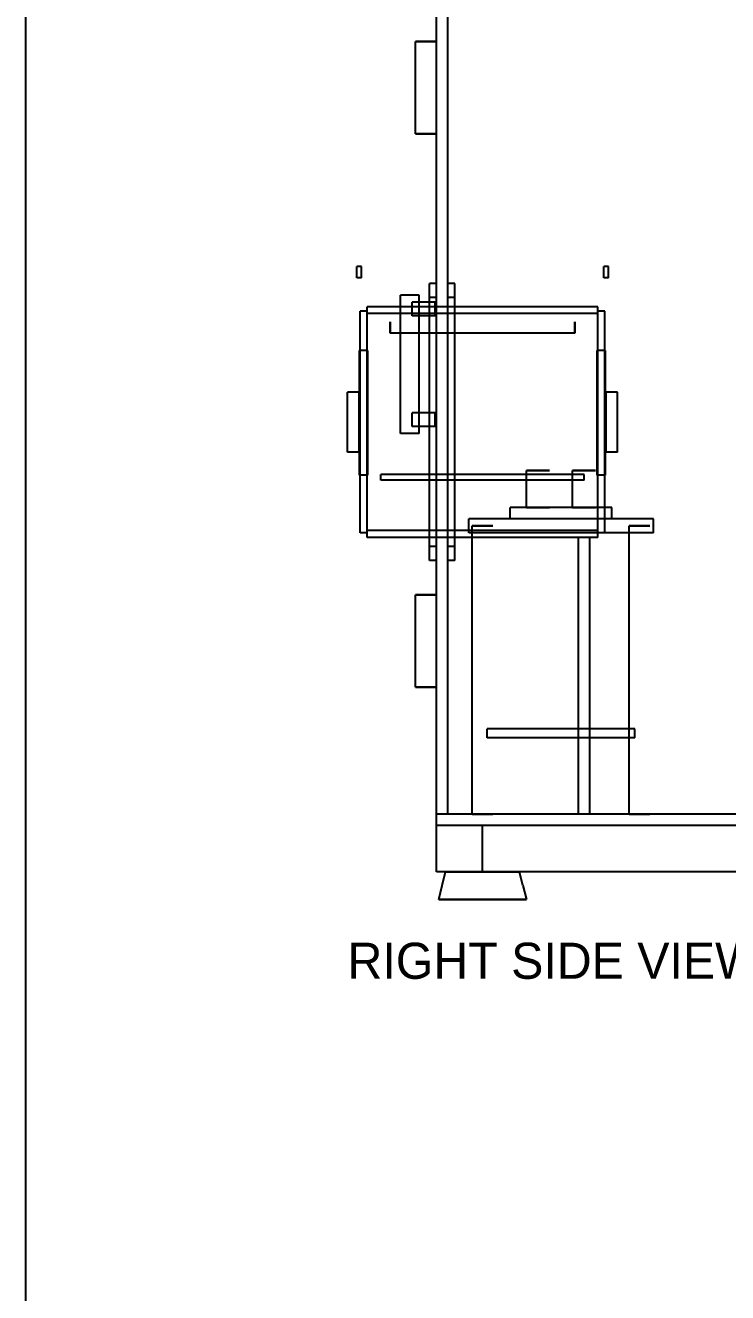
# Model space of a CAD drawing. Header units: millimetres. Extents: x -1355 to 669, y -1138 to 733.
# Drawn here: x -1355 to -1051, y -203 to 347 of the extents above; entities that cross this region are included whole.
import ezdxf

# ---------------------------------------------------------------- set-up
doc = ezdxf.new("R2010")
doc.units = ezdxf.units.MM
for name, color, linetype in [('BORDER', 7, 'Continuous'), ('HIDDEN', 8, 'Continuous'), ('TEXT', 5, 'Continuous'), ('VISIBLE', 7, 'Continuous')]:
    doc.layers.add(name, color=color, linetype=linetype)

msp = doc.modelspace()

# ---------------------------------------------------------------- linework, layer by layer
at = {"layer": 'BORDER'}
msp.add_lwpolyline([(-1355.28, -1138.44), (668.65, -1138.44), (668.65, 733.43), (-1355.28, 733.43)], close=True, dxfattribs=at)
at = {"layer": 'HIDDEN'}
for points in [[(-1177.2, 5), (-1177.2, 495)], [(-1172.2, 5), (-1172.2, 495)], [(-1172.2, 5), (-1172.2, 495)], [(-1172.2, 5), (-1172.2, 495)], [(-1172.2, 5), (-1172.2, 495)], [(-1172.2, 5), (-1172.2, 495)], [(-1172.2, 5), (-1172.2, 495)], [(-1186.07, 340), (-1186.2, 340)], [(-1185.68, 340), (-1186.07, 340)], [(-1185.07, 340), (-1185.68, 340)], [(-1184.25, 340), (-1185.07, 340)], [(-1183.29, 340), (-1184.25, 340)], [(-1182.24, 340), (-1183.29, 340)], [(-1181.16, 340), (-1182.24, 340)], [(-1180.1, 340), (-1181.16, 340)], [(-1179.14, 340), (-1180.1, 340)], [(-1178.33, 340), (-1179.14, 340)], [(-1177.71, 340), (-1178.33, 340)], [(-1177.33, 340), (-1177.71, 340)], [(-1177.2, 340), (-1177.33, 340)], [(-1186.07, 300), (-1186.2, 300)], [(-1185.68, 300), (-1186.07, 300)], [(-1185.07, 300), (-1185.68, 300)], [(-1184.25, 300), (-1185.07, 300)], [(-1183.29, 300), (-1184.25, 300)], [(-1182.24, 300), (-1183.29, 300)], [(-1181.16, 300), (-1182.24, 300)], [(-1180.1, 300), (-1181.16, 300)], [(-1179.14, 300), (-1180.1, 300)], [(-1178.33, 300), (-1179.14, 300)], [(-1177.71, 300), (-1178.33, 300)], [(-1177.33, 300), (-1177.71, 300)], [(-1177.2, 300), (-1177.33, 300)], [(-1209.7, 242.5), (-1211.7, 242.5)], [(-1211.7, 237.5), (-1211.7, 242.5)], [(-1209.7, 237.5), (-1209.7, 242.5)], [(-1102.7, 242.5), (-1104.7, 242.5)], [(-1104.7, 237.5), (-1104.7, 242.5)], [(-1102.7, 242.5), (-1104.7, 242.5)], [(-1104.7, 237.5), (-1104.7, 242.5)], [(-1102.7, 237.5), (-1102.7, 242.5)], [(-1102.7, 237.5), (-1102.7, 242.5)], [(-1209.7, 237.5), (-1211.7, 237.5)], [(-1102.7, 237.5), (-1104.7, 237.5)], [(-1102.7, 237.5), (-1104.7, 237.5)], [(-1177.2, 235), (-1180.2, 235)], [(-1180.2, 229), (-1180.2, 235)], [(-1177.2, 235), (-1180.2, 235)], [(-1180.2, 115), (-1180.2, 235)], [(-1177.2, 235), (-1180.2, 235)], [(-1180.2, 115), (-1180.2, 235)], [(-1177.2, 235), (-1180.2, 235)], [(-1180.2, 115), (-1180.2, 235)], [(-1177.2, 229), (-1177.2, 235)], [(-1177.2, 229), (-1177.2, 235)], [(-1177.2, 115), (-1177.2, 235)], [(-1177.2, 115), (-1177.2, 235)], [(-1177.2, 115), (-1177.2, 235)], [(-1177.2, 115), (-1177.2, 235)], [(-1169.2, 235), (-1172.2, 235)], [(-1172.2, 229), (-1172.2, 235)], [(-1169.2, 235), (-1172.2, 235)], [(-1172.2, 229), (-1172.2, 235)], [(-1169.2, 235), (-1172.2, 235)], [(-1172.2, 115), (-1172.2, 235)], [(-1169.2, 235), (-1172.2, 235)], [(-1172.2, 115), (-1172.2, 235)], [(-1169.2, 235), (-1172.2, 235)], [(-1172.2, 115), (-1172.2, 235)], [(-1169.2, 235), (-1172.2, 235)], [(-1172.2, 115), (-1172.2, 235)], [(-1169.2, 229), (-1169.2, 235)], [(-1169.2, 229), (-1169.2, 235)], [(-1169.2, 115), (-1169.2, 235)], [(-1169.2, 115), (-1169.2, 235)], [(-1169.2, 115), (-1169.2, 235)], [(-1169.2, 115), (-1169.2, 235)], [(-1184.7, 230), (-1192.7, 230)], [(-1192.7, 170), (-1192.7, 230)], [(-1184.7, 227), (-1187.7, 227)], [(-1187.7, 221), (-1187.7, 227)], [(-1177.7, 227), (-1187.7, 227)], [(-1187.7, 221), (-1187.7, 227)], [(-1184.7, 170), (-1184.7, 230)], [(-1177.2, 229), (-1180.2, 229)], [(-1180.2, 221), (-1180.2, 227)], [(-1177.7, 221), (-1177.7, 227)], [(-1169.2, 229), (-1172.2, 229)], [(-1169.2, 229), (-1172.2, 229)], [(-1207.2, 223), (-1210.2, 223)], [(-1210.2, 127), (-1210.2, 223)], [(-1107.2, 225), (-1207.2, 225)], [(-1207.2, 222), (-1207.2, 225)], [(-1107.2, 225), (-1207.2, 225)], [(-1207.2, 125), (-1207.2, 225)], [(-1107.2, 225), (-1207.2, 225)], [(-1207.2, 125), (-1207.2, 225)], [(-1107.2, 225), (-1207.2, 225)], [(-1207.2, 125), (-1207.2, 225)], [(-1207.2, 127), (-1207.2, 223)], [(-1207.2, 127), (-1207.2, 223)], [(-1107.2, 222), (-1207.2, 222)], [(-1107.2, 225), (-1192.7, 225)], [(-1107.2, 225), (-1192.7, 225)], [(-1107.2, 222), (-1192.7, 222)], [(-1184.7, 221), (-1187.7, 221)], [(-1177.7, 221), (-1187.7, 221)], [(-1107.2, 222), (-1107.2, 225)], [(-1107.2, 222), (-1107.2, 225)], [(-1107.2, 125), (-1107.2, 225)], [(-1107.2, 125), (-1107.2, 225)], [(-1107.2, 125), (-1107.2, 225)], [(-1107.2, 125), (-1107.2, 225)], [(-1104.2, 223), (-1107.2, 223)], [(-1107.2, 127), (-1107.2, 223)], [(-1104.2, 223), (-1107.2, 223)], [(-1107.2, 127), (-1107.2, 223)], [(-1104.2, 127), (-1104.2, 223)], [(-1104.2, 127), (-1104.2, 223)], [(-1197.2, 218.5), (-1197.2, 218.43)], [(-1197.2, 218.43), (-1197.2, 218.5)], [(-1197.2, 218.43), (-1197.2, 218.21)], [(-1197.2, 218.21), (-1197.2, 218.43)], [(-1197.2, 218.21), (-1197.2, 217.87)], [(-1197.2, 217.87), (-1197.2, 218.21)], [(-1197.2, 217.87), (-1197.2, 217.42)], [(-1197.2, 217.42), (-1197.2, 217.87)], [(-1197.2, 217.42), (-1197.2, 216.89)], [(-1197.2, 216.89), (-1197.2, 217.42)], [(-1197.2, 216.89), (-1197.2, 216.3)], [(-1197.2, 216.3), (-1197.2, 216.89)], [(-1197.2, 216.3), (-1197.2, 215.7)], [(-1197.2, 215.7), (-1197.2, 216.3)], [(-1197.2, 215.7), (-1197.2, 215.11)], [(-1197.2, 215.11), (-1197.2, 215.7)], [(-1197.2, 215.11), (-1197.2, 214.58)], [(-1197.2, 214.58), (-1197.2, 215.11)], [(-1197.2, 214.58), (-1197.2, 214.13)], [(-1197.2, 214.13), (-1197.2, 214.58)], [(-1117.2, 218.5), (-1117.2, 218.43)], [(-1117.2, 218.43), (-1117.2, 218.5)], [(-1117.2, 218.43), (-1117.2, 218.21)], [(-1117.2, 218.21), (-1117.2, 218.43)], [(-1117.2, 218.21), (-1117.2, 217.87)], [(-1117.2, 217.87), (-1117.2, 218.21)], [(-1117.2, 217.87), (-1117.2, 217.42)], [(-1117.2, 217.42), (-1117.2, 217.87)], [(-1117.2, 217.42), (-1117.2, 216.89)], [(-1117.2, 216.89), (-1117.2, 217.42)], [(-1117.2, 216.89), (-1117.2, 216.3)], [(-1117.2, 216.3), (-1117.2, 216.89)], [(-1117.2, 216.3), (-1117.2, 215.7)], [(-1117.2, 215.7), (-1117.2, 216.3)], [(-1117.2, 215.7), (-1117.2, 215.11)], [(-1117.2, 215.11), (-1117.2, 215.7)], [(-1117.2, 215.11), (-1117.2, 214.58)], [(-1117.2, 214.58), (-1117.2, 215.11)], [(-1117.2, 214.58), (-1117.2, 214.13)], [(-1117.2, 214.13), (-1117.2, 214.58)], [(-1197.2, 214.13), (-1197.2, 213.79)], [(-1197.2, 213.79), (-1197.2, 214.13)], [(-1197.2, 213.79), (-1197.2, 213.57)], [(-1197.2, 213.57), (-1197.2, 213.79)], [(-1197.2, 213.57), (-1197.2, 213.5)], [(-1197.2, 213.5), (-1197.2, 213.57)], [(-1117.2, 213.5), (-1197.2, 213.5)], [(-1117.2, 214.13), (-1117.2, 213.79)], [(-1117.2, 213.79), (-1117.2, 214.13)], [(-1117.2, 213.79), (-1117.2, 213.57)], [(-1117.2, 213.57), (-1117.2, 213.79)], [(-1117.2, 213.57), (-1117.2, 213.5)], [(-1117.2, 213.5), (-1117.2, 213.57)], [(-1206.9, 206), (-1210.5, 206)], [(-1210.5, 152), (-1210.5, 206)], [(-1206.9, 206), (-1210.2, 206)], [(-1206.9, 152), (-1206.9, 206)], [(-1206.9, 152), (-1206.9, 206)], [(-1103.9, 206), (-1107.5, 206)], [(-1107.5, 152), (-1107.5, 206)], [(-1103.9, 206), (-1107.5, 206)], [(-1107.5, 152), (-1107.5, 206)], [(-1103.9, 152), (-1103.9, 206)], [(-1103.9, 152), (-1103.9, 206)], [(-1210.7, 188), (-1215.7, 188)], [(-1215.7, 162), (-1215.7, 188)], [(-1210.7, 162), (-1210.7, 188)], [(-1098.7, 188), (-1103.7, 188)], [(-1103.7, 162), (-1103.7, 188)], [(-1098.7, 188), (-1103.7, 188)], [(-1103.7, 162), (-1103.7, 188)], [(-1098.7, 162), (-1098.7, 188)], [(-1098.7, 162), (-1098.7, 188)], [(-1184.7, 179), (-1187.7, 179)], [(-1187.7, 173), (-1187.7, 179)], [(-1177.7, 179), (-1187.7, 179)], [(-1187.7, 173), (-1187.7, 179)], [(-1180.2, 173), (-1180.2, 179)], [(-1177.7, 173), (-1177.7, 179)], [(-1184.7, 173), (-1187.7, 173)], [(-1177.7, 173), (-1187.7, 173)], [(-1184.7, 170), (-1192.7, 170)], [(-1210.7, 162), (-1215.7, 162)], [(-1098.7, 162), (-1103.7, 162)], [(-1098.7, 162), (-1103.7, 162)], [(-1138.2, 138), (-1138.2, 154)], [(-1138.05, 154), (-1138.2, 154)], [(-1138.2, 154), (-1138.05, 154)], [(-1138.2, 138), (-1138.2, 154)], [(-1138.05, 154), (-1138.2, 154)], [(-1138.2, 154), (-1138.05, 154)], [(-1138.2, 138), (-1138.2, 154)], [(-1138.05, 154), (-1138.2, 154)], [(-1138.2, 154), (-1138.05, 154)], [(-1138.2, 138), (-1138.2, 154)], [(-1138.05, 154), (-1138.2, 154)], [(-1138.2, 154), (-1138.05, 154)], [(-1137.63, 154), (-1138.05, 154)], [(-1138.05, 154), (-1137.63, 154)], [(-1137.63, 154), (-1138.05, 154)], [(-1138.05, 154), (-1137.63, 154)], [(-1137.63, 154), (-1138.05, 154)], [(-1138.05, 154), (-1137.63, 154)], [(-1137.63, 154), (-1138.05, 154)], [(-1138.05, 154), (-1137.63, 154)], [(-1136.94, 154), (-1137.63, 154)], [(-1137.63, 154), (-1136.94, 154)], [(-1136.94, 154), (-1137.63, 154)], [(-1137.63, 154), (-1136.94, 154)], [(-1136.94, 154), (-1137.63, 154)], [(-1137.63, 154), (-1136.94, 154)], [(-1136.94, 154), (-1137.63, 154)], [(-1137.63, 154), (-1136.94, 154)], [(-1136.04, 154), (-1136.94, 154)], [(-1136.94, 154), (-1136.04, 154)], [(-1136.04, 154), (-1136.94, 154)], [(-1136.94, 154), (-1136.04, 154)], [(-1136.04, 154), (-1136.94, 154)], [(-1136.94, 154), (-1136.04, 154)], [(-1136.04, 154), (-1136.94, 154)], [(-1136.94, 154), (-1136.04, 154)], [(-1134.97, 154), (-1136.04, 154)], [(-1136.04, 154), (-1134.97, 154)], [(-1134.97, 154), (-1136.04, 154)], [(-1136.04, 154), (-1134.97, 154)], [(-1134.97, 154), (-1136.04, 154)], [(-1136.04, 154), (-1134.97, 154)], [(-1134.97, 154), (-1136.04, 154)], [(-1136.04, 154), (-1134.97, 154)], [(-1133.8, 154), (-1134.97, 154)], [(-1134.97, 154), (-1133.8, 154)], [(-1133.8, 154), (-1134.97, 154)], [(-1134.97, 154), (-1133.8, 154)], [(-1133.8, 154), (-1134.97, 154)], [(-1134.97, 154), (-1133.8, 154)], [(-1133.8, 154), (-1134.97, 154)], [(-1134.97, 154), (-1133.8, 154)], [(-1132.6, 154), (-1133.8, 154)], [(-1133.8, 154), (-1132.6, 154)], [(-1132.6, 154), (-1133.8, 154)], [(-1133.8, 154), (-1132.6, 154)], [(-1132.6, 154), (-1133.8, 154)], [(-1133.8, 154), (-1132.6, 154)], [(-1132.6, 154), (-1133.8, 154)], [(-1133.8, 154), (-1132.6, 154)], [(-1131.43, 154), (-1132.6, 154)], [(-1132.6, 154), (-1131.43, 154)], [(-1131.43, 154), (-1132.6, 154)], [(-1132.6, 154), (-1131.43, 154)], [(-1131.43, 154), (-1132.6, 154)], [(-1132.6, 154), (-1131.43, 154)], [(-1131.43, 154), (-1132.6, 154)], [(-1132.6, 154), (-1131.43, 154)], [(-1130.36, 154), (-1131.43, 154)], [(-1131.43, 154), (-1130.36, 154)], [(-1130.36, 154), (-1131.43, 154)], [(-1131.43, 154), (-1130.36, 154)], [(-1130.36, 154), (-1131.43, 154)], [(-1131.43, 154), (-1130.36, 154)], [(-1130.36, 154), (-1131.43, 154)], [(-1131.43, 154), (-1130.36, 154)], [(-1129.46, 154), (-1130.36, 154)], [(-1130.36, 154), (-1129.46, 154)], [(-1129.46, 154), (-1130.36, 154)], [(-1130.36, 154), (-1129.46, 154)], [(-1129.46, 154), (-1130.36, 154)], [(-1130.36, 154), (-1129.46, 154)], [(-1129.46, 154), (-1130.36, 154)], [(-1130.36, 154), (-1129.46, 154)], [(-1128.77, 154), (-1129.46, 154)], [(-1129.46, 154), (-1128.77, 154)], [(-1128.77, 154), (-1129.46, 154)], [(-1129.46, 154), (-1128.77, 154)], [(-1128.77, 154), (-1129.46, 154)], [(-1129.46, 154), (-1128.77, 154)], [(-1128.77, 154), (-1129.46, 154)], [(-1129.46, 154), (-1128.77, 154)], [(-1128.34, 154), (-1128.77, 154)], [(-1128.77, 154), (-1128.34, 154)], [(-1128.34, 154), (-1128.77, 154)], [(-1128.77, 154), (-1128.34, 154)], [(-1128.34, 154), (-1128.77, 154)], [(-1128.77, 154), (-1128.34, 154)], [(-1128.34, 154), (-1128.77, 154)], [(-1128.77, 154), (-1128.34, 154)], [(-1128.2, 154), (-1128.34, 154)], [(-1128.34, 154), (-1128.2, 154)], [(-1128.2, 154), (-1128.34, 154)], [(-1128.34, 154), (-1128.2, 154)], [(-1128.2, 154), (-1128.34, 154)], [(-1128.34, 154), (-1128.2, 154)], [(-1128.2, 154), (-1128.34, 154)], [(-1128.34, 154), (-1128.2, 154)], [(-1118.2, 138), (-1118.2, 154)], [(-1118.05, 154), (-1118.2, 154)], [(-1118.2, 154), (-1118.05, 154)], [(-1118.2, 138), (-1118.2, 154)], [(-1118.05, 154), (-1118.2, 154)], [(-1118.2, 154), (-1118.05, 154)], [(-1118.2, 138), (-1118.2, 154)], [(-1118.05, 154), (-1118.2, 154)], [(-1118.2, 154), (-1118.05, 154)], [(-1118.2, 138), (-1118.2, 154)], [(-1118.05, 154), (-1118.2, 154)], [(-1118.2, 154), (-1118.05, 154)], [(-1117.63, 154), (-1118.05, 154)], [(-1118.05, 154), (-1117.63, 154)], [(-1117.63, 154), (-1118.05, 154)], [(-1118.05, 154), (-1117.63, 154)], [(-1117.63, 154), (-1118.05, 154)], [(-1118.05, 154), (-1117.63, 154)], [(-1117.63, 154), (-1118.05, 154)], [(-1118.05, 154), (-1117.63, 154)], [(-1116.94, 154), (-1117.63, 154)], [(-1117.63, 154), (-1116.94, 154)], [(-1116.94, 154), (-1117.63, 154)], [(-1117.63, 154), (-1116.94, 154)], [(-1116.94, 154), (-1117.63, 154)], [(-1117.63, 154), (-1116.94, 154)], [(-1116.94, 154), (-1117.63, 154)], [(-1117.63, 154), (-1116.94, 154)], [(-1116.04, 154), (-1116.94, 154)], [(-1116.94, 154), (-1116.04, 154)], [(-1116.04, 154), (-1116.94, 154)], [(-1116.94, 154), (-1116.04, 154)], [(-1116.04, 154), (-1116.94, 154)], [(-1116.94, 154), (-1116.04, 154)], [(-1116.04, 154), (-1116.94, 154)], [(-1116.94, 154), (-1116.04, 154)], [(-1114.97, 154), (-1116.04, 154)], [(-1116.04, 154), (-1114.97, 154)], [(-1114.97, 154), (-1116.04, 154)], [(-1116.04, 154), (-1114.97, 154)], [(-1114.97, 154), (-1116.04, 154)], [(-1116.04, 154), (-1114.97, 154)], [(-1114.97, 154), (-1116.04, 154)], [(-1116.04, 154), (-1114.97, 154)], [(-1113.8, 154), (-1114.97, 154)], [(-1114.97, 154), (-1113.8, 154)], [(-1113.8, 154), (-1114.97, 154)], [(-1114.97, 154), (-1113.8, 154)], [(-1113.8, 154), (-1114.97, 154)], [(-1114.97, 154), (-1113.8, 154)], [(-1113.8, 154), (-1114.97, 154)], [(-1114.97, 154), (-1113.8, 154)], [(-1112.6, 154), (-1113.8, 154)], [(-1113.8, 154), (-1112.6, 154)], [(-1112.6, 154), (-1113.8, 154)], [(-1113.8, 154), (-1112.6, 154)], [(-1112.6, 154), (-1113.8, 154)], [(-1113.8, 154), (-1112.6, 154)], [(-1112.6, 154), (-1113.8, 154)], [(-1113.8, 154), (-1112.6, 154)], [(-1111.43, 154), (-1112.6, 154)], [(-1112.6, 154), (-1111.43, 154)], [(-1111.43, 154), (-1112.6, 154)], [(-1112.6, 154), (-1111.43, 154)], [(-1111.43, 154), (-1112.6, 154)], [(-1112.6, 154), (-1111.43, 154)], [(-1111.43, 154), (-1112.6, 154)], [(-1112.6, 154), (-1111.43, 154)], [(-1110.36, 154), (-1111.43, 154)], [(-1111.43, 154), (-1110.36, 154)], [(-1110.36, 154), (-1111.43, 154)], [(-1111.43, 154), (-1110.36, 154)], [(-1110.36, 154), (-1111.43, 154)], [(-1111.43, 154), (-1110.36, 154)], [(-1110.36, 154), (-1111.43, 154)], [(-1111.43, 154), (-1110.36, 154)], [(-1109.46, 154), (-1110.36, 154)], [(-1110.36, 154), (-1109.46, 154)], [(-1109.46, 154), (-1110.36, 154)], [(-1110.36, 154), (-1109.46, 154)], [(-1109.46, 154), (-1110.36, 154)], [(-1110.36, 154), (-1109.46, 154)], [(-1109.46, 154), (-1110.36, 154)], [(-1110.36, 154), (-1109.46, 154)], [(-1108.77, 154), (-1109.46, 154)], [(-1109.46, 154), (-1108.77, 154)], [(-1108.77, 154), (-1109.46, 154)], [(-1109.46, 154), (-1108.77, 154)], [(-1108.77, 154), (-1109.46, 154)], [(-1109.46, 154), (-1108.77, 154)], [(-1108.77, 154), (-1109.46, 154)], [(-1109.46, 154), (-1108.77, 154)], [(-1108.34, 154), (-1108.77, 154)], [(-1108.77, 154), (-1108.34, 154)], [(-1108.34, 154), (-1108.77, 154)], [(-1108.77, 154), (-1108.34, 154)], [(-1108.34, 154), (-1108.77, 154)], [(-1108.77, 154), (-1108.34, 154)], [(-1108.34, 154), (-1108.77, 154)], [(-1108.77, 154), (-1108.34, 154)], [(-1108.2, 154), (-1108.34, 154)], [(-1108.34, 154), (-1108.2, 154)], [(-1108.2, 154), (-1108.34, 154)], [(-1108.34, 154), (-1108.2, 154)], [(-1108.2, 154), (-1108.34, 154)], [(-1108.34, 154), (-1108.2, 154)], [(-1108.2, 154), (-1108.34, 154)], [(-1108.34, 154), (-1108.2, 154)], [(-1206.9, 152), (-1210.5, 152)], [(-1206.9, 152), (-1210.2, 152)], [(-1113.2, 152.25), (-1201.2, 152.25)], [(-1201.2, 149.75), (-1201.2, 152.25)], [(-1113.2, 152.25), (-1201.2, 152.25)], [(-1201.2, 149.75), (-1201.2, 152.25)], [(-1113.2, 149.75), (-1201.2, 149.75)], [(-1113.2, 149.75), (-1201.2, 149.75)], [(-1113.2, 149.75), (-1113.2, 152.25)], [(-1113.2, 149.75), (-1113.2, 152.25)], [(-1103.9, 152), (-1107.5, 152)], [(-1103.9, 152), (-1107.5, 152)], [(-1101.2, 138), (-1145.2, 138)], [(-1145.2, 133), (-1145.2, 138)], [(-1101.2, 138), (-1145.2, 138)], [(-1145.2, 133), (-1145.2, 138)], [(-1138.05, 138), (-1138.2, 138)], [(-1138.2, 138), (-1138.05, 138)], [(-1138.05, 138), (-1138.2, 138)], [(-1138.2, 138), (-1138.05, 138)], [(-1138.05, 138), (-1138.2, 138)], [(-1138.2, 138), (-1138.05, 138)], [(-1138.05, 138), (-1138.2, 138)], [(-1138.2, 138), (-1138.05, 138)], [(-1137.63, 138), (-1138.05, 138)], [(-1138.05, 138), (-1137.63, 138)], [(-1137.63, 138), (-1138.05, 138)], [(-1138.05, 138), (-1137.63, 138)], [(-1137.63, 138), (-1138.05, 138)], [(-1138.05, 138), (-1137.63, 138)], [(-1137.63, 138), (-1138.05, 138)], [(-1138.05, 138), (-1137.63, 138)], [(-1136.94, 138), (-1137.63, 138)], [(-1137.63, 138), (-1136.94, 138)], [(-1136.94, 138), (-1137.63, 138)], [(-1137.63, 138), (-1136.94, 138)], [(-1136.94, 138), (-1137.63, 138)], [(-1137.63, 138), (-1136.94, 138)], [(-1136.94, 138), (-1137.63, 138)], [(-1137.63, 138), (-1136.94, 138)], [(-1136.04, 138), (-1136.94, 138)], [(-1136.94, 138), (-1136.04, 138)], [(-1136.04, 138), (-1136.94, 138)], [(-1136.94, 138), (-1136.04, 138)], [(-1136.04, 138), (-1136.94, 138)], [(-1136.94, 138), (-1136.04, 138)], [(-1136.04, 138), (-1136.94, 138)], [(-1136.94, 138), (-1136.04, 138)], [(-1134.97, 138), (-1136.04, 138)], [(-1136.04, 138), (-1134.97, 138)], [(-1134.97, 138), (-1136.04, 138)], [(-1136.04, 138), (-1134.97, 138)], [(-1134.97, 138), (-1136.04, 138)], [(-1136.04, 138), (-1134.97, 138)], [(-1134.97, 138), (-1136.04, 138)], [(-1136.04, 138), (-1134.97, 138)], [(-1133.8, 138), (-1134.97, 138)], [(-1134.97, 138), (-1133.8, 138)], [(-1133.8, 138), (-1134.97, 138)], [(-1134.97, 138), (-1133.8, 138)], [(-1133.8, 138), (-1134.97, 138)], [(-1134.97, 138), (-1133.8, 138)], [(-1133.8, 138), (-1134.97, 138)], [(-1134.97, 138), (-1133.8, 138)], [(-1132.6, 138), (-1133.8, 138)], [(-1133.8, 138), (-1132.6, 138)], [(-1132.6, 138), (-1133.8, 138)], [(-1133.8, 138), (-1132.6, 138)], [(-1132.6, 138), (-1133.8, 138)], [(-1133.8, 138), (-1132.6, 138)], [(-1132.6, 138), (-1133.8, 138)], [(-1133.8, 138), (-1132.6, 138)], [(-1131.43, 138), (-1132.6, 138)], [(-1132.6, 138), (-1131.43, 138)], [(-1131.43, 138), (-1132.6, 138)], [(-1132.6, 138), (-1131.43, 138)], [(-1131.43, 138), (-1132.6, 138)], [(-1132.6, 138), (-1131.43, 138)], [(-1131.43, 138), (-1132.6, 138)], [(-1132.6, 138), (-1131.43, 138)], [(-1130.36, 138), (-1131.43, 138)], [(-1131.43, 138), (-1130.36, 138)], [(-1130.36, 138), (-1131.43, 138)], [(-1131.43, 138), (-1130.36, 138)], [(-1130.36, 138), (-1131.43, 138)], [(-1131.43, 138), (-1130.36, 138)], [(-1130.36, 138), (-1131.43, 138)], [(-1131.43, 138), (-1130.36, 138)], [(-1129.46, 138), (-1130.36, 138)], [(-1130.36, 138), (-1129.46, 138)], [(-1129.46, 138), (-1130.36, 138)], [(-1130.36, 138), (-1129.46, 138)], [(-1129.46, 138), (-1130.36, 138)], [(-1130.36, 138), (-1129.46, 138)], [(-1129.46, 138), (-1130.36, 138)], [(-1130.36, 138), (-1129.46, 138)], [(-1128.77, 138), (-1129.46, 138)], [(-1129.46, 138), (-1128.77, 138)], [(-1128.77, 138), (-1129.46, 138)], [(-1129.46, 138), (-1128.77, 138)], [(-1128.77, 138), (-1129.46, 138)], [(-1129.46, 138), (-1128.77, 138)], [(-1128.77, 138), (-1129.46, 138)], [(-1129.46, 138), (-1128.77, 138)], [(-1128.34, 138), (-1128.77, 138)], [(-1128.77, 138), (-1128.34, 138)], [(-1128.34, 138), (-1128.77, 138)], [(-1128.77, 138), (-1128.34, 138)], [(-1128.34, 138), (-1128.77, 138)], [(-1128.77, 138), (-1128.34, 138)], [(-1128.34, 138), (-1128.77, 138)], [(-1128.77, 138), (-1128.34, 138)], [(-1128.2, 138), (-1128.34, 138)], [(-1128.34, 138), (-1128.2, 138)], [(-1128.2, 138), (-1128.34, 138)], [(-1128.34, 138), (-1128.2, 138)], [(-1128.2, 138), (-1128.34, 138)], [(-1128.34, 138), (-1128.2, 138)], [(-1128.2, 138), (-1128.34, 138)], [(-1128.34, 138), (-1128.2, 138)], [(-1118.05, 138), (-1118.2, 138)], [(-1118.2, 138), (-1118.05, 138)], [(-1118.05, 138), (-1118.2, 138)], [(-1118.2, 138), (-1118.05, 138)], [(-1118.05, 138), (-1118.2, 138)], [(-1118.2, 138), (-1118.05, 138)], [(-1118.05, 138), (-1118.2, 138)], [(-1118.2, 138), (-1118.05, 138)], [(-1117.63, 138), (-1118.05, 138)], [(-1118.05, 138), (-1117.63, 138)], [(-1117.63, 138), (-1118.05, 138)], [(-1118.05, 138), (-1117.63, 138)], [(-1117.63, 138), (-1118.05, 138)], [(-1118.05, 138), (-1117.63, 138)], [(-1117.63, 138), (-1118.05, 138)], [(-1118.05, 138), (-1117.63, 138)], [(-1116.94, 138), (-1117.63, 138)], [(-1117.63, 138), (-1116.94, 138)], [(-1116.94, 138), (-1117.63, 138)], [(-1117.63, 138), (-1116.94, 138)], [(-1116.94, 138), (-1117.63, 138)], [(-1117.63, 138), (-1116.94, 138)], [(-1116.94, 138), (-1117.63, 138)], [(-1117.63, 138), (-1116.94, 138)], [(-1116.04, 138), (-1116.94, 138)], [(-1116.94, 138), (-1116.04, 138)], [(-1116.04, 138), (-1116.94, 138)], [(-1116.94, 138), (-1116.04, 138)], [(-1116.04, 138), (-1116.94, 138)], [(-1116.94, 138), (-1116.04, 138)], [(-1116.04, 138), (-1116.94, 138)], [(-1116.94, 138), (-1116.04, 138)], [(-1114.97, 138), (-1116.04, 138)], [(-1116.04, 138), (-1114.97, 138)], [(-1114.97, 138), (-1116.04, 138)], [(-1116.04, 138), (-1114.97, 138)], [(-1114.97, 138), (-1116.04, 138)], [(-1116.04, 138), (-1114.97, 138)], [(-1114.97, 138), (-1116.04, 138)], [(-1116.04, 138), (-1114.97, 138)], [(-1113.8, 138), (-1114.97, 138)], [(-1114.97, 138), (-1113.8, 138)], [(-1113.8, 138), (-1114.97, 138)], [(-1114.97, 138), (-1113.8, 138)], [(-1113.8, 138), (-1114.97, 138)], [(-1114.97, 138), (-1113.8, 138)], [(-1113.8, 138), (-1114.97, 138)], [(-1114.97, 138), (-1113.8, 138)], [(-1112.6, 138), (-1113.8, 138)], [(-1113.8, 138), (-1112.6, 138)], [(-1112.6, 138), (-1113.8, 138)], [(-1113.8, 138), (-1112.6, 138)], [(-1112.6, 138), (-1113.8, 138)], [(-1113.8, 138), (-1112.6, 138)], [(-1112.6, 138), (-1113.8, 138)], [(-1113.8, 138), (-1112.6, 138)], [(-1111.43, 138), (-1112.6, 138)], [(-1112.6, 138), (-1111.43, 138)], [(-1111.43, 138), (-1112.6, 138)], [(-1112.6, 138), (-1111.43, 138)], [(-1111.43, 138), (-1112.6, 138)], [(-1112.6, 138), (-1111.43, 138)], [(-1111.43, 138), (-1112.6, 138)], [(-1112.6, 138), (-1111.43, 138)], [(-1110.36, 138), (-1111.43, 138)], [(-1111.43, 138), (-1110.36, 138)], [(-1110.36, 138), (-1111.43, 138)], [(-1111.43, 138), (-1110.36, 138)], [(-1110.36, 138), (-1111.43, 138)], [(-1111.43, 138), (-1110.36, 138)], [(-1110.36, 138), (-1111.43, 138)], [(-1111.43, 138), (-1110.36, 138)], [(-1109.46, 138), (-1110.36, 138)], [(-1110.36, 138), (-1109.46, 138)], [(-1109.46, 138), (-1110.36, 138)], [(-1110.36, 138), (-1109.46, 138)], [(-1109.46, 138), (-1110.36, 138)], [(-1110.36, 138), (-1109.46, 138)], [(-1109.46, 138), (-1110.36, 138)], [(-1110.36, 138), (-1109.46, 138)], [(-1108.77, 138), (-1109.46, 138)], [(-1109.46, 138), (-1108.77, 138)], [(-1108.77, 138), (-1109.46, 138)], [(-1109.46, 138), (-1108.77, 138)], [(-1108.77, 138), (-1109.46, 138)], [(-1109.46, 138), (-1108.77, 138)], [(-1108.77, 138), (-1109.46, 138)], [(-1109.46, 138), (-1108.77, 138)], [(-1108.34, 138), (-1108.77, 138)], [(-1108.77, 138), (-1108.34, 138)], [(-1108.34, 138), (-1108.77, 138)], [(-1108.77, 138), (-1108.34, 138)], [(-1108.34, 138), (-1108.77, 138)], [(-1108.77, 138), (-1108.34, 138)], [(-1108.34, 138), (-1108.77, 138)], [(-1108.77, 138), (-1108.34, 138)], [(-1108.2, 138), (-1108.34, 138)], [(-1108.34, 138), (-1108.2, 138)], [(-1108.2, 138), (-1108.34, 138)], [(-1108.34, 138), (-1108.2, 138)], [(-1108.2, 138), (-1108.34, 138)], [(-1108.34, 138), (-1108.2, 138)], [(-1108.2, 138), (-1108.34, 138)], [(-1108.34, 138), (-1108.2, 138)], [(-1101.2, 133), (-1101.2, 138)], [(-1101.2, 133), (-1101.2, 138)], [(-1083.2, 133), (-1163.2, 133)], [(-1163.2, 127), (-1163.2, 133)], [(-1083.2, 133), (-1163.2, 133)], [(-1163.2, 127), (-1163.2, 133)], [(-1101.2, 133), (-1145.2, 133)], [(-1101.2, 133), (-1145.2, 133)], [(-1083.2, 127), (-1083.2, 133)], [(-1083.2, 127), (-1083.2, 133)], [(-1207.2, 127), (-1210.2, 127)], [(-1107.2, 128), (-1207.2, 128)], [(-1207.2, 125), (-1207.2, 128)], [(-1107.2, 128), (-1180.2, 128)], [(-1083.2, 127), (-1163.2, 127)], [(-1083.2, 127), (-1163.2, 127)], [(-1161.7, 5), (-1161.7, 130)], [(-1161.57, 130), (-1161.7, 130)], [(-1161.7, 130), (-1161.57, 130)], [(-1161.7, 5), (-1161.7, 130)], [(-1161.57, 130), (-1161.7, 130)], [(-1161.7, 130), (-1161.57, 130)], [(-1161.18, 130), (-1161.57, 130)], [(-1161.57, 130), (-1161.18, 130)], [(-1161.18, 130), (-1161.57, 130)], [(-1161.57, 130), (-1161.18, 130)], [(-1160.57, 130), (-1161.18, 130)], [(-1161.18, 130), (-1160.57, 130)], [(-1160.57, 130), (-1161.18, 130)], [(-1161.18, 130), (-1160.57, 130)], [(-1159.75, 130), (-1160.57, 130)], [(-1160.57, 130), (-1159.75, 130)], [(-1159.75, 130), (-1160.57, 130)], [(-1160.57, 130), (-1159.75, 130)], [(-1158.79, 130), (-1159.75, 130)], [(-1159.75, 130), (-1158.79, 130)], [(-1158.79, 130), (-1159.75, 130)], [(-1159.75, 130), (-1158.79, 130)], [(-1157.74, 130), (-1158.79, 130)], [(-1158.79, 130), (-1157.74, 130)], [(-1157.74, 130), (-1158.79, 130)], [(-1158.79, 130), (-1157.74, 130)], [(-1156.66, 130), (-1157.74, 130)], [(-1157.74, 130), (-1156.66, 130)], [(-1156.66, 130), (-1157.74, 130)], [(-1157.74, 130), (-1156.66, 130)], [(-1155.6, 130), (-1156.66, 130)], [(-1156.66, 130), (-1155.6, 130)], [(-1155.6, 130), (-1156.66, 130)], [(-1156.66, 130), (-1155.6, 130)], [(-1154.64, 130), (-1155.6, 130)], [(-1155.6, 130), (-1154.64, 130)], [(-1154.64, 130), (-1155.6, 130)], [(-1155.6, 130), (-1154.64, 130)], [(-1153.83, 130), (-1154.64, 130)], [(-1154.64, 130), (-1153.83, 130)], [(-1153.83, 130), (-1154.64, 130)], [(-1154.64, 130), (-1153.83, 130)], [(-1153.21, 130), (-1153.83, 130)], [(-1153.83, 130), (-1153.21, 130)], [(-1153.21, 130), (-1153.83, 130)], [(-1153.83, 130), (-1153.21, 130)], [(-1152.83, 130), (-1153.21, 130)], [(-1153.21, 130), (-1152.83, 130)], [(-1152.83, 130), (-1153.21, 130)], [(-1153.21, 130), (-1152.83, 130)], [(-1152.7, 130), (-1152.83, 130)], [(-1152.83, 130), (-1152.7, 130)], [(-1152.7, 130), (-1152.83, 130)], [(-1152.83, 130), (-1152.7, 130)], [(-1107.2, 125), (-1107.2, 128)], [(-1107.2, 125), (-1107.2, 128)], [(-1104.2, 127), (-1107.2, 127)], [(-1104.2, 127), (-1107.2, 127)], [(-1093.7, 5), (-1093.7, 130)], [(-1093.57, 130), (-1093.7, 130)], [(-1093.7, 130), (-1093.57, 130)], [(-1093.7, 5), (-1093.7, 130)], [(-1093.57, 130), (-1093.7, 130)], [(-1093.7, 130), (-1093.57, 130)], [(-1093.18, 130), (-1093.57, 130)], [(-1093.57, 130), (-1093.18, 130)], [(-1093.18, 130), (-1093.57, 130)], [(-1093.57, 130), (-1093.18, 130)], [(-1092.57, 130), (-1093.18, 130)], [(-1093.18, 130), (-1092.57, 130)], [(-1092.57, 130), (-1093.18, 130)], [(-1093.18, 130), (-1092.57, 130)], [(-1091.75, 130), (-1092.57, 130)], [(-1092.57, 130), (-1091.75, 130)], [(-1091.75, 130), (-1092.57, 130)], [(-1092.57, 130), (-1091.75, 130)], [(-1090.79, 130), (-1091.75, 130)], [(-1091.75, 130), (-1090.79, 130)], [(-1090.79, 130), (-1091.75, 130)], [(-1091.75, 130), (-1090.79, 130)], [(-1089.74, 130), (-1090.79, 130)], [(-1090.79, 130), (-1089.74, 130)], [(-1089.74, 130), (-1090.79, 130)], [(-1090.79, 130), (-1089.74, 130)], [(-1088.66, 130), (-1089.74, 130)], [(-1089.74, 130), (-1088.66, 130)], [(-1088.66, 130), (-1089.74, 130)], [(-1089.74, 130), (-1088.66, 130)], [(-1087.6, 130), (-1088.66, 130)], [(-1088.66, 130), (-1087.6, 130)], [(-1087.6, 130), (-1088.66, 130)], [(-1088.66, 130), (-1087.6, 130)], [(-1086.64, 130), (-1087.6, 130)], [(-1087.6, 130), (-1086.64, 130)], [(-1086.64, 130), (-1087.6, 130)], [(-1087.6, 130), (-1086.64, 130)], [(-1085.83, 130), (-1086.64, 130)], [(-1086.64, 130), (-1085.83, 130)], [(-1085.83, 130), (-1086.64, 130)], [(-1086.64, 130), (-1085.83, 130)], [(-1085.21, 130), (-1085.83, 130)], [(-1085.83, 130), (-1085.21, 130)], [(-1085.21, 130), (-1085.83, 130)], [(-1085.83, 130), (-1085.21, 130)], [(-1084.83, 130), (-1085.21, 130)], [(-1085.21, 130), (-1084.83, 130)], [(-1084.83, 130), (-1085.21, 130)], [(-1085.21, 130), (-1084.83, 130)], [(-1084.7, 130), (-1084.83, 130)], [(-1084.83, 130), (-1084.7, 130)], [(-1084.7, 130), (-1084.83, 130)], [(-1084.83, 130), (-1084.7, 130)], [(-1107.2, 125), (-1207.2, 125)], [(-1107.2, 125), (-1207.2, 125)], [(-1107.2, 125), (-1207.2, 125)], [(-1107.2, 125), (-1207.2, 125)], [(-1107.2, 125), (-1180.2, 125)], [(-1107.2, 125), (-1180.2, 125)], [(-1177.2, 121), (-1180.2, 121)], [(-1180.2, 115), (-1180.2, 121)], [(-1177.2, 115), (-1177.2, 121)], [(-1177.2, 115), (-1177.2, 121)], [(-1169.2, 121), (-1172.2, 121)], [(-1172.2, 115), (-1172.2, 121)], [(-1169.2, 121), (-1172.2, 121)], [(-1172.2, 115), (-1172.2, 121)], [(-1169.2, 115), (-1169.2, 121)], [(-1169.2, 115), (-1169.2, 121)], [(-1110.7, 125), (-1115.7, 125)], [(-1115.7, 5), (-1115.7, 125)], [(-1110.7, 125), (-1115.7, 125)], [(-1115.7, 5), (-1115.7, 125)], [(-1110.7, 125), (-1115.7, 125)], [(-1115.7, 5), (-1115.7, 125)], [(-1110.7, 125), (-1115.7, 125)], [(-1115.7, 5), (-1115.7, 125)], [(-1110.7, 5), (-1110.7, 125)], [(-1110.7, 5), (-1110.7, 125)], [(-1110.7, 5), (-1110.7, 125)], [(-1110.7, 5), (-1110.7, 125)], [(-1177.2, 115), (-1180.2, 115)], [(-1177.2, 115), (-1180.2, 115)], [(-1177.2, 115), (-1180.2, 115)], [(-1177.2, 115), (-1180.2, 115)], [(-1169.2, 115), (-1172.2, 115)], [(-1169.2, 115), (-1172.2, 115)], [(-1169.2, 115), (-1172.2, 115)], [(-1169.2, 115), (-1172.2, 115)], [(-1169.2, 115), (-1172.2, 115)], [(-1169.2, 115), (-1172.2, 115)], [(-1186.07, 100), (-1186.2, 100)], [(-1185.68, 100), (-1186.07, 100)], [(-1185.07, 100), (-1185.68, 100)], [(-1184.25, 100), (-1185.07, 100)], [(-1183.29, 100), (-1184.25, 100)], [(-1182.24, 100), (-1183.29, 100)], [(-1181.16, 100), (-1182.24, 100)], [(-1180.1, 100), (-1181.16, 100)], [(-1179.14, 100), (-1180.1, 100)], [(-1178.33, 100), (-1179.14, 100)], [(-1177.71, 100), (-1178.33, 100)], [(-1177.33, 100), (-1177.71, 100)], [(-1177.2, 100), (-1177.33, 100)], [(-1186.07, 60), (-1186.2, 60)], [(-1185.68, 60), (-1186.07, 60)], [(-1185.07, 60), (-1185.68, 60)], [(-1184.25, 60), (-1185.07, 60)], [(-1183.29, 60), (-1184.25, 60)], [(-1182.24, 60), (-1183.29, 60)], [(-1181.16, 60), (-1182.24, 60)], [(-1180.1, 60), (-1181.16, 60)], [(-1179.14, 60), (-1180.1, 60)], [(-1178.33, 60), (-1179.14, 60)], [(-1177.71, 60), (-1178.33, 60)], [(-1177.33, 60), (-1177.71, 60)], [(-1177.2, 60), (-1177.33, 60)], [(-1091.2, 42), (-1155.2, 42)], [(-1155.2, 38), (-1155.2, 42)], [(-1091.2, 42), (-1155.2, 42)], [(-1155.2, 38), (-1155.2, 42)], [(-1091.2, 38), (-1091.2, 42)], [(-1091.2, 38), (-1091.2, 42)], [(-1091.2, 38), (-1155.2, 38)], [(-1091.2, 38), (-1155.2, 38)], [(-677.2, 5), (-1177.2, 5)], [(-1177.2, 0), (-1177.2, 5)], [(-1172.2, 5), (-1177.2, 5)], [(-677.2, 0), (-1177.2, 0)], [(-1157.2, 0), (-1177.2, 0)], [(-1177.2, -20), (-1177.2, 0)], [(-682.2, 5), (-1172.2, 5)], [(-682.2, 5), (-1172.2, 5)], [(-682.2, 5), (-1172.2, 5)], [(-682.2, 5), (-1172.2, 5)], [(-682.2, 5), (-1172.2, 5)], [(-1161.57, 5), (-1161.7, 5)], [(-1161.7, 5), (-1161.57, 5)], [(-1161.57, 5), (-1161.7, 5)], [(-1161.7, 5), (-1161.57, 5)], [(-1161.18, 5), (-1161.57, 5)], [(-1161.57, 5), (-1161.18, 5)], [(-1161.18, 5), (-1161.57, 5)], [(-1161.57, 5), (-1161.18, 5)], [(-1160.57, 5), (-1161.18, 5)], [(-1161.18, 5), (-1160.57, 5)], [(-1160.57, 5), (-1161.18, 5)], [(-1161.18, 5), (-1160.57, 5)], [(-1159.75, 5), (-1160.57, 5)], [(-1160.57, 5), (-1159.75, 5)], [(-1159.75, 5), (-1160.57, 5)], [(-1160.57, 5), (-1159.75, 5)], [(-1158.79, 5), (-1159.75, 5)], [(-1159.75, 5), (-1158.79, 5)], [(-1158.79, 5), (-1159.75, 5)], [(-1159.75, 5), (-1158.79, 5)], [(-1157.74, 5), (-1158.79, 5)], [(-1158.79, 5), (-1157.74, 5)], [(-1157.74, 5), (-1158.79, 5)], [(-1158.79, 5), (-1157.74, 5)], [(-1156.66, 5), (-1157.74, 5)], [(-1157.74, 5), (-1156.66, 5)], [(-1156.66, 5), (-1157.74, 5)], [(-1157.74, 5), (-1156.66, 5)], [(-1157.2, -20), (-1157.2, 0)], [(-697.2, 0), (-1157.2, 0)], [(-1157.2, -20), (-1157.2, 0)], [(-697.2, 0), (-1157.2, 0)], [(-1157.2, -20), (-1157.2, 0)], [(-697.2, 0), (-1157.2, 0)], [(-1157.2, -20), (-1157.2, 0)], [(-697.2, 0), (-1157.2, 0)], [(-1157.2, -20), (-1157.2, 0)], [(-697.2, 0), (-1157.2, 0)], [(-1157.2, -20), (-1157.2, 0)], [(-1155.6, 5), (-1156.66, 5)], [(-1156.66, 5), (-1155.6, 5)], [(-1155.6, 5), (-1156.66, 5)], [(-1156.66, 5), (-1155.6, 5)], [(-1154.64, 5), (-1155.6, 5)], [(-1155.6, 5), (-1154.64, 5)], [(-1154.64, 5), (-1155.6, 5)], [(-1155.6, 5), (-1154.64, 5)], [(-1153.83, 5), (-1154.64, 5)], [(-1154.64, 5), (-1153.83, 5)], [(-1153.83, 5), (-1154.64, 5)], [(-1154.64, 5), (-1153.83, 5)], [(-1153.21, 5), (-1153.83, 5)], [(-1153.83, 5), (-1153.21, 5)], [(-1153.21, 5), (-1153.83, 5)], [(-1153.83, 5), (-1153.21, 5)], [(-1152.83, 5), (-1153.21, 5)], [(-1153.21, 5), (-1152.83, 5)], [(-1152.83, 5), (-1153.21, 5)], [(-1153.21, 5), (-1152.83, 5)], [(-1152.7, 5), (-1152.83, 5)], [(-1152.83, 5), (-1152.7, 5)], [(-1152.7, 5), (-1152.83, 5)], [(-1152.83, 5), (-1152.7, 5)], [(-1110.7, 5), (-1115.7, 5)], [(-1110.7, 5), (-1115.7, 5)], [(-1110.7, 5), (-1115.7, 5)], [(-1110.7, 5), (-1115.7, 5)], [(-1093.57, 5), (-1093.7, 5)], [(-1093.7, 5), (-1093.57, 5)], [(-1093.57, 5), (-1093.7, 5)], [(-1093.7, 5), (-1093.57, 5)], [(-1093.18, 5), (-1093.57, 5)], [(-1093.57, 5), (-1093.18, 5)], [(-1093.18, 5), (-1093.57, 5)], [(-1093.57, 5), (-1093.18, 5)], [(-1092.57, 5), (-1093.18, 5)], [(-1093.18, 5), (-1092.57, 5)], [(-1092.57, 5), (-1093.18, 5)], [(-1093.18, 5), (-1092.57, 5)], [(-1091.75, 5), (-1092.57, 5)], [(-1092.57, 5), (-1091.75, 5)], [(-1091.75, 5), (-1092.57, 5)], [(-1092.57, 5), (-1091.75, 5)], [(-1090.79, 5), (-1091.75, 5)], [(-1091.75, 5), (-1090.79, 5)], [(-1090.79, 5), (-1091.75, 5)], [(-1091.75, 5), (-1090.79, 5)], [(-1089.74, 5), (-1090.79, 5)], [(-1090.79, 5), (-1089.74, 5)], [(-1089.74, 5), (-1090.79, 5)], [(-1090.79, 5), (-1089.74, 5)], [(-1088.66, 5), (-1089.74, 5)], [(-1089.74, 5), (-1088.66, 5)], [(-1088.66, 5), (-1089.74, 5)], [(-1089.74, 5), (-1088.66, 5)], [(-1087.6, 5), (-1088.66, 5)], [(-1088.66, 5), (-1087.6, 5)], [(-1087.6, 5), (-1088.66, 5)], [(-1088.66, 5), (-1087.6, 5)], [(-1086.64, 5), (-1087.6, 5)], [(-1087.6, 5), (-1086.64, 5)], [(-1086.64, 5), (-1087.6, 5)], [(-1087.6, 5), (-1086.64, 5)], [(-1085.83, 5), (-1086.64, 5)], [(-1086.64, 5), (-1085.83, 5)], [(-1085.83, 5), (-1086.64, 5)], [(-1086.64, 5), (-1085.83, 5)], [(-1085.21, 5), (-1085.83, 5)], [(-1085.83, 5), (-1085.21, 5)], [(-1085.21, 5), (-1085.83, 5)], [(-1085.83, 5), (-1085.21, 5)], [(-1084.83, 5), (-1085.21, 5)], [(-1085.21, 5), (-1084.83, 5)], [(-1084.83, 5), (-1085.21, 5)], [(-1085.21, 5), (-1084.83, 5)], [(-1084.7, 5), (-1084.83, 5)], [(-1084.83, 5), (-1084.7, 5)], [(-1084.7, 5), (-1084.83, 5)], [(-1084.83, 5), (-1084.7, 5)], [(-1157.2, -20), (-1177.2, -20)], [(-1174.7, -26), (-1173.2, -20)], [(-1172.73, -20), (-1173.2, -20)], [(-1173.2, -20), (-1172.73, -20)], [(-1172.73, -20), (-1173.2, -20)], [(-1173.2, -20), (-1172.73, -20)], [(-1171.37, -20), (-1172.73, -20)], [(-1172.73, -20), (-1171.37, -20)], [(-1171.37, -20), (-1172.73, -20)], [(-1172.73, -20), (-1171.37, -20)], [(-1169.17, -20), (-1171.37, -20)], [(-1171.37, -20), (-1169.17, -20)], [(-1169.17, -20), (-1171.37, -20)], [(-1171.37, -20), (-1169.17, -20)], [(-1166.29, -20), (-1169.17, -20)], [(-1169.17, -20), (-1166.29, -20)], [(-1166.29, -20), (-1169.17, -20)], [(-1169.17, -20), (-1166.29, -20)], [(-1162.87, -20), (-1166.29, -20)], [(-1166.29, -20), (-1162.87, -20)], [(-1162.87, -20), (-1166.29, -20)], [(-1166.29, -20), (-1162.87, -20)], [(-1159.13, -20), (-1162.87, -20)], [(-1162.87, -20), (-1159.13, -20)], [(-1159.13, -20), (-1162.87, -20)], [(-1162.87, -20), (-1159.13, -20)], [(-1155.27, -20), (-1159.13, -20)], [(-1159.13, -20), (-1155.27, -20)], [(-1155.27, -20), (-1159.13, -20)], [(-1159.13, -20), (-1155.27, -20)], [(-697.2, -20), (-1157.2, -20)], [(-697.2, -20), (-1157.2, -20)], [(-697.2, -20), (-1157.2, -20)], [(-697.2, -20), (-1157.2, -20)], [(-697.2, -20), (-1157.2, -20)], [(-1151.52, -20), (-1155.27, -20)], [(-1155.27, -20), (-1151.52, -20)], [(-1151.52, -20), (-1155.27, -20)], [(-1155.27, -20), (-1151.52, -20)], [(-1148.11, -20), (-1151.52, -20)], [(-1151.52, -20), (-1148.11, -20)], [(-1148.11, -20), (-1151.52, -20)], [(-1151.52, -20), (-1148.11, -20)], [(-1145.22, -20), (-1148.11, -20)], [(-1148.11, -20), (-1145.22, -20)], [(-1145.22, -20), (-1148.11, -20)], [(-1148.11, -20), (-1145.22, -20)], [(-1143.03, -20), (-1145.22, -20)], [(-1145.22, -20), (-1143.03, -20)], [(-1143.03, -20), (-1145.22, -20)], [(-1145.22, -20), (-1143.03, -20)], [(-1141.66, -20), (-1143.03, -20)], [(-1143.03, -20), (-1141.66, -20)], [(-1141.66, -20), (-1143.03, -20)], [(-1143.03, -20), (-1141.66, -20)], [(-1141.2, -20), (-1141.66, -20)], [(-1141.66, -20), (-1141.2, -20)], [(-1141.2, -20), (-1141.66, -20)], [(-1141.66, -20), (-1141.2, -20)], [(-1176.2, -32), (-1174.7, -26)], [(-1175.65, -32), (-1176.2, -32)], [(-1176.2, -32), (-1175.65, -32)], [(-1175.65, -32), (-1176.2, -32)], [(-1174.02, -32), (-1175.65, -32)], [(-1175.65, -32), (-1174.02, -32)], [(-1174.02, -32), (-1175.65, -32)], [(-1171.42, -32), (-1174.02, -32)], [(-1174.02, -32), (-1171.42, -32)], [(-1171.42, -32), (-1174.02, -32)], [(-1167.99, -32), (-1171.42, -32)], [(-1171.42, -32), (-1167.99, -32)], [(-1167.99, -32), (-1171.42, -32)], [(-1163.94, -32), (-1167.99, -32)], [(-1167.99, -32), (-1163.94, -32)], [(-1163.94, -32), (-1167.99, -32)], [(-1159.49, -32), (-1163.94, -32)], [(-1163.94, -32), (-1159.49, -32)], [(-1159.49, -32), (-1163.94, -32)], [(-1154.91, -32), (-1159.49, -32)], [(-1159.49, -32), (-1154.91, -32)], [(-1154.91, -32), (-1159.49, -32)], [(-1150.46, -32), (-1154.91, -32)], [(-1154.91, -32), (-1150.46, -32)], [(-1150.46, -32), (-1154.91, -32)], [(-1146.41, -32), (-1150.46, -32)], [(-1150.46, -32), (-1146.41, -32)], [(-1146.41, -32), (-1150.46, -32)], [(-1142.98, -32), (-1146.41, -32)], [(-1146.41, -32), (-1142.98, -32)], [(-1142.98, -32), (-1146.41, -32)], [(-1140.37, -32), (-1142.98, -32)], [(-1142.98, -32), (-1140.37, -32)], [(-1140.37, -32), (-1142.98, -32)], [(-1138.75, -32), (-1140.37, -32)], [(-1140.37, -32), (-1138.75, -32)], [(-1138.75, -32), (-1140.37, -32)], [(-1138.2, -32), (-1138.75, -32)], [(-1138.75, -32), (-1138.2, -32)], [(-1138.2, -32), (-1138.75, -32)]]:
    msp.add_lwpolyline(points, dxfattribs=at)
at = {"layer": 'VISIBLE'}
for points in [[(-1177.2, 5), (-1177.2, 495)], [(-1172.2, 5), (-1172.2, 495)], [(-1172.2, 5), (-1172.2, 495)], [(-1186.2, 300), (-1186.2, 340)], [(-1186.2, 340), (-1186.07, 340)], [(-1186.07, 340), (-1185.68, 340)], [(-1185.68, 340), (-1185.07, 340)], [(-1185.07, 340), (-1184.25, 340)], [(-1184.25, 340), (-1183.29, 340)], [(-1183.29, 340), (-1182.24, 340)], [(-1182.24, 340), (-1181.16, 340)], [(-1181.16, 340), (-1180.1, 340)], [(-1180.1, 340), (-1179.14, 340)], [(-1179.14, 340), (-1178.33, 340)], [(-1178.33, 340), (-1177.71, 340)], [(-1177.71, 340), (-1177.33, 340)], [(-1177.33, 340), (-1177.2, 340)], [(-1186.2, 300), (-1186.07, 300)], [(-1186.07, 300), (-1185.68, 300)], [(-1185.68, 300), (-1185.07, 300)], [(-1185.07, 300), (-1184.25, 300)], [(-1184.25, 300), (-1183.29, 300)], [(-1183.29, 300), (-1182.24, 300)], [(-1182.24, 300), (-1181.16, 300)], [(-1181.16, 300), (-1180.1, 300)], [(-1180.1, 300), (-1179.14, 300)], [(-1179.14, 300), (-1178.33, 300)], [(-1178.33, 300), (-1177.71, 300)], [(-1177.71, 300), (-1177.33, 300)], [(-1177.33, 300), (-1177.2, 300)], [(-1209.7, 242.5), (-1211.7, 242.5)], [(-1211.7, 237.5), (-1211.7, 242.5)], [(-1209.7, 237.5), (-1209.7, 242.5)], [(-1209.7, 237.5), (-1211.7, 237.5)], [(-1177.2, 235), (-1180.2, 235)], [(-1180.2, 229), (-1180.2, 235)], [(-1177.2, 235), (-1180.2, 235)], [(-1180.2, 227), (-1180.2, 235)], [(-1184.7, 230), (-1192.7, 230)], [(-1192.7, 170), (-1192.7, 230)], [(-1184.7, 170), (-1184.7, 230)], [(-1177.7, 227), (-1184.7, 227)], [(-1177.2, 229), (-1180.2, 229)], [(-1177.7, 221), (-1177.7, 227)], [(-1207.2, 223), (-1210.2, 223)], [(-1210.2, 127), (-1210.2, 223)], [(-1192.7, 225), (-1207.2, 225)], [(-1207.2, 222), (-1207.2, 225)], [(-1192.7, 225), (-1207.2, 225)], [(-1207.2, 125), (-1207.2, 225)], [(-1192.7, 222), (-1207.2, 222)], [(-1177.7, 221), (-1184.7, 221)], [(-1180.2, 179), (-1180.2, 221)], [(-1210.2, 206), (-1210.5, 206)], [(-1210.5, 152), (-1210.5, 206)], [(-1210.7, 188), (-1215.7, 188)], [(-1215.7, 162), (-1215.7, 188)], [(-1210.7, 162), (-1210.7, 188)], [(-1177.7, 179), (-1184.7, 179)], [(-1177.7, 173), (-1177.7, 179)], [(-1177.7, 173), (-1184.7, 173)], [(-1180.2, 115), (-1180.2, 173)], [(-1184.7, 170), (-1192.7, 170)], [(-1210.7, 162), (-1215.7, 162)], [(-1210.2, 152), (-1210.5, 152)], [(-1207.2, 127), (-1210.2, 127)], [(-1180.2, 128), (-1207.2, 128)], [(-1207.2, 125), (-1207.2, 128)], [(-1180.2, 125), (-1207.2, 125)], [(-1180.2, 125), (-1207.2, 125)], [(-1177.2, 121), (-1180.2, 121)], [(-1180.2, 115), (-1180.2, 121)], [(-1177.2, 115), (-1180.2, 115)], [(-1177.2, 115), (-1180.2, 115)], [(-1186.2, 60), (-1186.2, 100)], [(-1186.2, 100), (-1186.07, 100)], [(-1186.07, 100), (-1185.68, 100)], [(-1185.68, 100), (-1185.07, 100)], [(-1185.07, 100), (-1184.25, 100)], [(-1184.25, 100), (-1183.29, 100)], [(-1183.29, 100), (-1182.24, 100)], [(-1182.24, 100), (-1181.16, 100)], [(-1181.16, 100), (-1180.1, 100)], [(-1180.1, 100), (-1179.14, 100)], [(-1179.14, 100), (-1178.33, 100)], [(-1178.33, 100), (-1177.71, 100)], [(-1177.71, 100), (-1177.33, 100)], [(-1177.33, 100), (-1177.2, 100)], [(-1186.2, 60), (-1186.07, 60)], [(-1186.07, 60), (-1185.68, 60)], [(-1185.68, 60), (-1185.07, 60)], [(-1185.07, 60), (-1184.25, 60)], [(-1184.25, 60), (-1183.29, 60)], [(-1183.29, 60), (-1182.24, 60)], [(-1182.24, 60), (-1181.16, 60)], [(-1181.16, 60), (-1180.1, 60)], [(-1180.1, 60), (-1179.14, 60)], [(-1179.14, 60), (-1178.33, 60)], [(-1178.33, 60), (-1177.71, 60)], [(-1177.71, 60), (-1177.33, 60)], [(-1177.33, 60), (-1177.2, 60)], [(-677.2, 5), (-1177.2, 5)], [(-1177.2, 0), (-1177.2, 5)], [(-1172.2, 5), (-1177.2, 5)], [(-677.2, 0), (-1177.2, 0)], [(-1157.2, 0), (-1177.2, 0)], [(-1177.2, -20), (-1177.2, 0)], [(-682.2, 5), (-1172.2, 5)], [(-1157.2, -20), (-1157.2, 0)], [(-697.2, 0), (-1157.2, 0)], [(-1157.2, -20), (-1157.2, 0)], [(-1157.2, -20), (-1177.2, -20)], [(-1174.7, -26), (-1173.2, -20)], [(-697.2, -20), (-1157.2, -20)], [(-1139.7, -26), (-1141.2, -20)], [(-1176.2, -32), (-1174.7, -26)], [(-1139.7, -26), (-1138.2, -32)], [(-1176.2, -32), (-1175.65, -32)], [(-1175.65, -32), (-1174.02, -32)], [(-1174.02, -32), (-1171.42, -32)], [(-1171.42, -32), (-1167.99, -32)], [(-1167.99, -32), (-1163.94, -32)], [(-1163.94, -32), (-1159.49, -32)], [(-1159.49, -32), (-1154.91, -32)], [(-1154.91, -32), (-1150.46, -32)], [(-1150.46, -32), (-1146.41, -32)], [(-1146.41, -32), (-1142.98, -32)], [(-1142.98, -32), (-1140.37, -32)], [(-1140.37, -32), (-1138.75, -32)], [(-1138.75, -32), (-1138.2, -32)]]:
    msp.add_lwpolyline(points, dxfattribs=at)

# ---------------------------------------------------------------- texts
at = {"layer": 'TEXT'}
msp.add_text('RIGHT SIDE VIEW', height=15.6463, dxfattribs=at).set_placement((-1215.7, -66.42))

doc.saveas('drawing.dxf')
